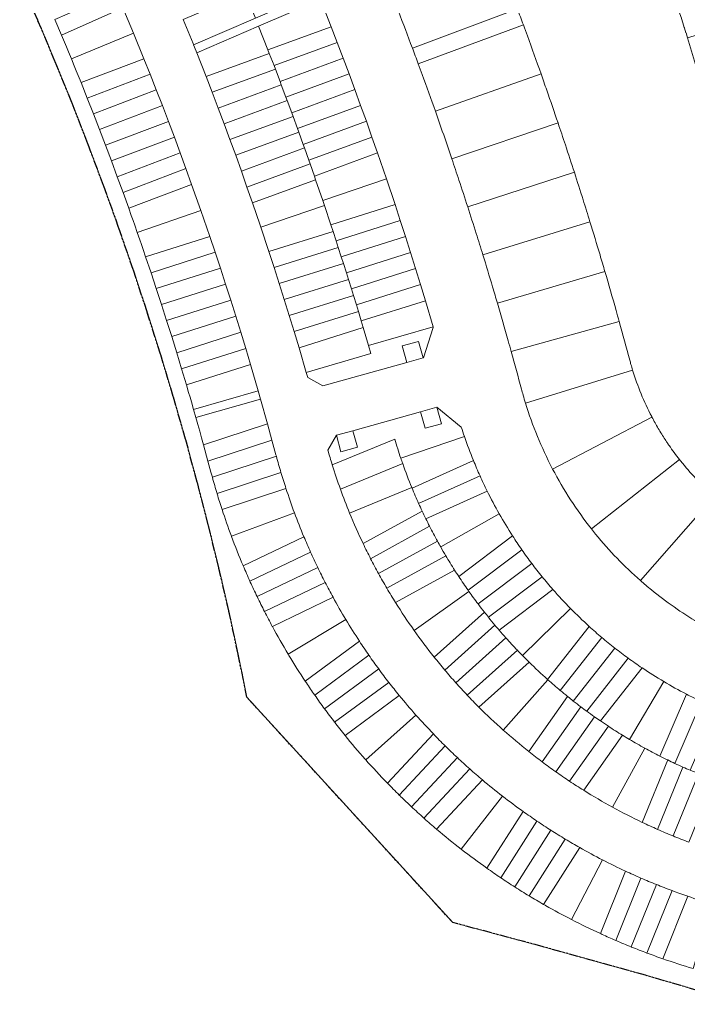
# Model space of a CAD drawing. Header units: centimetres. Extents: x -6122352 to 6876996, y -1694241 to 2592194.
# Drawn here: x -5279747 to -5041158, y -568785 to -217043 of the extents above; entities that cross this region are included whole.
import ezdxf

# ---------------------------------------------------------------- set-up
doc = ezdxf.new("R2010")
doc.units = ezdxf.units.CM
doc.header["$MEASUREMENT"] = 0
doc.linetypes.add('23585-XR-AR-DAMAC PLOT LIMITS$0$PHANTOM2', pattern=[1.25, 0.625, -0.125, 0.125, -0.125, 0.125, -0.125])
for name, color, linetype, lineweight, true_color in [('23585-XR-AR-DAMAC PLOT LIMITS$0$1-End units', 7, 'Continuous', 5, 0xf8991e), ('23585-XR-AR-DAMAC PLOT LIMITS$0$1-Open Space', 7, 'Continuous', 5, 0x90cf5a), ('23585-XR-AR-DAMAC PLOT LIMITS$0$1-Utility', 7, 'Continuous', 5, 0x8db1ff)]:
    doc.layers.add(name, color=color, linetype=linetype, lineweight=lineweight, true_color=true_color)
for name, color, linetype, lineweight in [('23585-XR-AR-DAMAC PLOT LIMITS$0$1-Mid units', 41, 'Continuous', 5), ('23585-XR-AR-DAMAC PLOT LIMITS$0$1-V55', 171, 'Continuous', 5), ('23585-XR-AR-DAMAC PLOT LIMITS$0$1-V75', 142, 'Continuous', 5), ('A-ANNO-TEXT', 3, 'Continuous', 25)]:
    doc.layers.add(name, color=color, linetype=linetype, lineweight=lineweight)
doc.layers.add('23585-XR-AR-DAMAC PLOT LIMITS$0$D-Phase New', color=7, linetype='Continuous', true_color=0x000080)
doc.layers.add('23585-XR-AR-DAMAC PLOT LIMITS$0$PROJECT_LIMIT', color=1, linetype='Continuous')
doc.layers.add('@MI-REF LAYER', color=7, linetype='Continuous')

# ---------------------------------------------------------------- blocks, each defined once
blk = doc.blocks.new('23585-XR-AR-DAMAC PLOT LIMITS')
at = {"layer": '23585-XR-AR-DAMAC PLOT LIMITS$0$1-End units', "color": 251, "true_color": 0x636466}
for points in [[(496448.55, 2768633.87), (496439.45, 2768611.66), (496430.9, 2768614.93), (496438.78, 2768637.61), (496439.42, 2768637.37)], [(496419.52, 2768619.19), (496428.09, 2768615.99), (496420.22, 2768593.31), (496419.72, 2768593.5), (496411.01, 2768596.75), (496418.87, 2768619.43)], [(496439.45, 2768611.66), (496440.69, 2768611.17), (496431.57, 2768588.97), (496423.03, 2768592.25), (496430.9, 2768614.93)], [(496483.87, 2768593.46), (496492.97, 2768615.68), (496501.92, 2768611.77), (496492.26, 2768589.81), (496485.09, 2768592.93)], [(496492.26, 2768589.81), (496501.92, 2768611.77), (496510.76, 2768607.84), (496500.62, 2768586.09), (496494.06, 2768589.01)], [(496485.09, 2768592.93), (496492.26, 2768589.81), (496494.06, 2768589.01), (496484.35, 2768567.06), (496483.73, 2768567.34), (496475.97, 2768570.73)], [(496552.07, 2768588.4), (496541.47, 2768566.87), (496535.49, 2768569.79), (496533.25, 2768570.88), (496543.39, 2768592.63)], [(496494.06, 2768589.01), (496500.62, 2768586.09), (496502.89, 2768585.06), (496492.71, 2768563.33), (496484.35, 2768567.06)], [(496402.65, 2768580.32), (496394.4, 2768557.79), (496391.85, 2768558.71), (496390.09, 2768559.35), (496388.33, 2768559.98), (496385.79, 2768560.9), (496393.43, 2768583.66)], [(496411.85, 2768576.91), (496402.98, 2768554.61), (496400.42, 2768555.56), (496398.69, 2768556.2), (496396.96, 2768556.84), (496394.4, 2768557.79), (496402.65, 2768580.32)], [(496541.47, 2768566.87), (496544.18, 2768565.53), (496533.52, 2768544.02), (496525.31, 2768548.06), (496535.49, 2768569.79)], [(496465.48, 2768555.33), (496456, 2768533.28), (496453.47, 2768534.36), (496451.79, 2768535.07), (496450.1, 2768535.79), (496447.58, 2768536.86), (496456.45, 2768559.17)], [(496474.48, 2768551.41), (496464.39, 2768529.63), (496461.85, 2768530.74), (496460.2, 2768531.46), (496458.54, 2768532.18), (496456, 2768533.28), (496465.48, 2768555.33)], [(496526.84, 2768526.91), (496516.16, 2768505.42), (496513.63, 2768506.67), (496512.06, 2768507.44), (496510.48, 2768508.21), (496507.95, 2768509.46), (496518.04, 2768531.24)], [(496537.75, 2768521.42), (496527.85, 2768499.53), (496525.53, 2768500.71), (496523.35, 2768501.81), (496521.17, 2768502.91), (496518.85, 2768504.08), (496529.53, 2768525.57)]]:
    blk.add_lwpolyline(points, close=True, dxfattribs=at)
for points in [[(496597, 2768566.78), (496589.46, 2768543.98), (496589.32, 2768544.03, -0.012252), (496580.81, 2768547.4, -0.002828), (496578.87, 2768548.24), (496588.5, 2768570.22, 0.014079)], [(496719.74, 2768544.57, -0.00809), (496714.05, 2768542.53, -0.008403), (496708.07, 2768540.61), (496701.1, 2768563.57, 0.014123), (496709.82, 2768566.49)], [(496617.26, 2768560.71), (496611.88, 2768537.32, -0.003149), (496609.59, 2768537.86, -0.008029), (496603.78, 2768539.37, -0.004084), (496600.85, 2768540.21), (496608.39, 2768563.01, 0.014079)], [(496626.28, 2768558.9), (496623.98, 2768534.95, -0.003576), (496621.34, 2768535.39, -0.008037), (496615.44, 2768536.53, -0.00488), (496611.88, 2768537.32), (496617.26, 2768560.71, 0.014123)], [(496708.07, 2768540.61, -0.003889), (496705.28, 2768539.78, -0.008037), (496699.48, 2768538.22, -0.004567), (496696.16, 2768537.42), (496692.23, 2768561.15, 0.014123), (496701.1, 2768563.57)], [(496672.49, 2768533.49, -0.011978), (496663.56, 2768532.81, -0.004514), (496660.19, 2768532.66), (496659.37, 2768556.65, 0.014123), (496668.55, 2768557.22)], [(496660.19, 2768532.66, -0.003523), (496657.56, 2768532.59, -0.008028), (496651.56, 2768532.57, -0.004941), (496647.86, 2768532.65), (496650.17, 2768556.59, 0.014123), (496659.37, 2768556.65)], [(496578.87, 2768548.24, 0.002828), (496580.81, 2768547.4), (496572.52, 2768524.85, -0.010872), (496564.14, 2768528.57), (496572.46, 2768551.19, 0.009453)], [(496589.32, 2768544.03), (496581.04, 2768521.51, -0.010851), (496572.52, 2768524.85), (496580.81, 2768547.4, 0.012252)], [(496589.46, 2768543.98, 0.008029), (496595.12, 2768542.01, 0.004075), (496598.02, 2768541.07), (496592.33, 2768517.71, -0.014124), (496581.04, 2768521.51), (496589.32, 2768544.03)], [(496732.95, 2768523.97, -0.014124), (496721.79, 2768519.81), (496714.05, 2768542.53, 0.00809), (496719.74, 2768544.57, 0.004201), (496722.67, 2768545.7)], [(496721.79, 2768519.81, -0.014124), (496710.41, 2768516.29), (496705.28, 2768539.78, 0.003889), (496708.07, 2768540.61, 0.008403), (496714.05, 2768542.53)], [(496623.98, 2768534.95, 0.008038), (496629.92, 2768534.09), (496630.42, 2768534.02), (496627.42, 2768510.21, -0.014124), (496615.65, 2768512.03), (496621.34, 2768535.39, 0.003576)], [(496635.88, 2768533.41, 0.004945), (496639.56, 2768533.1), (496639.27, 2768509.05, -0.014124), (496627.42, 2768510.21), (496630.42, 2768534.02, 0.007355)], [(496675.15, 2768509.64, -0.014124), (496663.27, 2768508.76), (496663.56, 2768532.81, 0.011978), (496672.49, 2768533.49), (496672.72, 2768533.51)], [(496686.96, 2768511.17, -0.014124), (496675.15, 2768509.64), (496672.72, 2768533.51, 0.007724), (496678.45, 2768534.19, 0.004567), (496681.83, 2768534.67)], [(496783.69, 2768502.11, -0.011253), (496773.78, 2768496.49), (496763.41, 2768518.16, 0.01001), (496771.38, 2768522.71)], [(496567.63, 2768507.07), (496558.61, 2768484.83, -0.009957), (496549.39, 2768488.79), (496549.34, 2768488.81), (496559.23, 2768510.68, 0.009981)], [(496752.13, 2768486.13, -0.011253), (496741.54, 2768481.94), (496733.22, 2768504.45, 0.01001), (496741.76, 2768507.8)], [(496576.2, 2768503.79), (496569.26, 2768480.79), (496569.18, 2768480.81, -0.011046), (496558.72, 2768484.79), (496558.61, 2768484.83), (496567.63, 2768507.07, 0.010014)], [(496741.54, 2768481.94, -0.010461), (496731.53, 2768478.48), (496731.33, 2768478.41), (496730.76, 2768478.23), (496724.55, 2768501.45, 0.01001), (496733.22, 2768504.45)], [(496608.13, 2768494.85), (496603.34, 2768471.33, -0.011253), (496592.23, 2768473.85), (496599.18, 2768496.86, 0.01001)], [(496617.15, 2768493.2), (496614.56, 2768469.31, -0.01075), (496603.84, 2768471.23), (496603.34, 2768471.33), (496608.13, 2768494.85, 0.01001)], [(496707.58, 2768472.03, -0.011154), (496696.49, 2768469.88), (496696.39, 2768469.86), (496692.36, 2768493.52, 0.01001), (496701.37, 2768495.24)], [(496650.18, 2768490.28), (496649.8, 2768466.28), (496649.59, 2768466.29), (496649.56, 2768466.29, -0.011016), (496638.41, 2768466.72), (496641.01, 2768490.61, 0.01001)], [(496661.19, 2768466.36, -0.011253), (496649.8, 2768466.28), (496650.18, 2768490.28, 0.01001), (496659.36, 2768490.32)], [(496696.39, 2768469.86, -0.011105), (496685.27, 2768468.21), (496685.12, 2768468.2), (496683.29, 2768492.16, 0.01001), (496692.36, 2768493.52)]]:
    blk.add_lwpolyline(points, format="xyb", close=True, dxfattribs=at)
at = {"layer": '23585-XR-AR-DAMAC PLOT LIMITS$0$1-Mid units', "color": 251, "true_color": 0x636466}
for points in [[(496439.45, 2768611.66), (496448.55, 2768633.87), (496454.14, 2768631.69), (496445.04, 2768609.47), (496440.69, 2768611.17)], [(496446.28, 2768608.99), (496445.04, 2768609.47), (496454.14, 2768631.69), (496459.71, 2768629.48), (496450.62, 2768607.27)], [(496450.62, 2768607.27), (496459.71, 2768629.48), (496465.28, 2768627.24), (496456.19, 2768605.03), (496451.86, 2768606.77)], [(496456.19, 2768605.03), (496465.28, 2768627.24), (496470.84, 2768624.98), (496461.74, 2768602.77), (496457.42, 2768604.53)], [(496461.74, 2768602.77), (496470.84, 2768624.98), (496476.39, 2768622.69), (496467.29, 2768600.48), (496462.98, 2768602.26)], [(496467.29, 2768600.48), (496476.39, 2768622.69), (496481.92, 2768620.38), (496472.83, 2768598.17), (496468.52, 2768599.97)], [(496472.83, 2768598.17), (496481.92, 2768620.38), (496487.45, 2768618.04), (496478.35, 2768595.83), (496474.06, 2768597.65)], [(496478.35, 2768595.83), (496487.45, 2768618.04), (496492.97, 2768615.68), (496483.87, 2768593.46), (496479.58, 2768595.31)], [(496437.16, 2768586.78), (496431.57, 2768588.97), (496440.69, 2768611.17), (496445.04, 2768609.47), (496446.28, 2768608.99)], [(496442.74, 2768584.57), (496437.16, 2768586.78), (496446.28, 2768608.99), (496450.62, 2768607.27), (496451.86, 2768606.77)], [(496451.86, 2768606.77), (496456.19, 2768605.03), (496457.42, 2768604.53), (496448.3, 2768582.33), (496442.74, 2768584.57)], [(496500.62, 2768586.09), (496510.76, 2768607.84), (496516.23, 2768605.37), (496506.09, 2768583.62), (496502.89, 2768585.06)], [(496457.42, 2768604.53), (496461.74, 2768602.77), (496462.98, 2768602.26), (496453.86, 2768580.06), (496448.3, 2768582.33)], [(496506.09, 2768583.62), (496516.23, 2768605.37), (496521.68, 2768602.87), (496511.54, 2768581.12), (496508.36, 2768582.58)], [(496511.54, 2768581.12), (496521.68, 2768602.87), (496527.13, 2768600.35), (496516.99, 2768578.6), (496513.81, 2768580.08)], [(496462.98, 2768602.26), (496467.29, 2768600.48), (496468.52, 2768599.97), (496459.4, 2768577.77), (496453.86, 2768580.06)], [(496468.52, 2768599.97), (496472.83, 2768598.17), (496474.06, 2768597.65), (496464.94, 2768575.45), (496459.4, 2768577.77)], [(496516.99, 2768578.6), (496527.13, 2768600.35), (496532.56, 2768597.8), (496522.42, 2768576.05), (496519.25, 2768577.54)], [(496474.06, 2768597.65), (496478.35, 2768595.83), (496479.58, 2768595.31), (496470.46, 2768573.1), (496464.94, 2768575.45)], [(496522.42, 2768576.05), (496532.56, 2768597.8), (496537.98, 2768595.23), (496527.84, 2768573.48), (496524.67, 2768574.98)], [(496479.58, 2768595.31), (496483.87, 2768593.46), (496485.09, 2768592.93), (496475.97, 2768570.73), (496470.46, 2768573.1)], [(496527.84, 2768573.48), (496537.98, 2768595.23), (496543.39, 2768592.63), (496533.25, 2768570.88), (496530.09, 2768572.4)], [(496393.43, 2768583.66), (496385.79, 2768560.9), (496380.13, 2768562.91), (496387.77, 2768585.67)], [(496502.89, 2768585.06), (496506.09, 2768583.62), (496508.36, 2768582.58), (496498.17, 2768560.85), (496492.71, 2768563.33)], [(496508.36, 2768582.58), (496511.54, 2768581.12), (496513.81, 2768580.08), (496503.63, 2768558.34), (496498.17, 2768560.85)], [(496513.81, 2768580.08), (496516.99, 2768578.6), (496519.25, 2768577.54), (496509.06, 2768555.81), (496503.63, 2768558.34)], [(496417.47, 2768574.79), (496408.59, 2768552.49), (496402.98, 2768554.61), (496411.85, 2768576.91)], [(496423.07, 2768572.64), (496414.19, 2768550.34), (496408.59, 2768552.49), (496417.47, 2768574.79)], [(496519.25, 2768577.54), (496522.42, 2768576.05), (496524.67, 2768574.98), (496514.49, 2768553.25), (496509.06, 2768555.81)], [(496524.67, 2768574.98), (496527.84, 2768573.48), (496530.09, 2768572.4), (496519.91, 2768550.67), (496514.49, 2768553.25)], [(496428.66, 2768570.46), (496419.79, 2768548.16), (496414.19, 2768550.34), (496423.07, 2768572.64)], [(496530.09, 2768572.4), (496533.25, 2768570.88), (496535.49, 2768569.79), (496525.31, 2768548.06), (496519.91, 2768550.67)], [(496434.24, 2768568.26), (496425.37, 2768545.96), (496419.79, 2768548.16), (496428.66, 2768570.46)], [(496439.81, 2768566.03), (496430.93, 2768543.72), (496425.37, 2768545.96), (496434.24, 2768568.26)], [(496445.37, 2768563.77), (496436.49, 2768541.46), (496430.93, 2768543.72), (496439.81, 2768566.03)], [(496450.92, 2768561.48), (496442.04, 2768539.18), (496436.49, 2768541.46), (496445.37, 2768563.77)], [(496456.45, 2768559.17), (496447.58, 2768536.86), (496442.04, 2768539.18), (496450.92, 2768561.48)], [(496479.97, 2768548.99), (496469.88, 2768527.2), (496464.39, 2768529.63), (496474.48, 2768551.41)], [(496485.44, 2768546.53), (496475.36, 2768524.75), (496469.88, 2768527.2), (496479.97, 2768548.99)], [(496490.91, 2768544.05), (496480.82, 2768522.27), (496475.36, 2768524.75), (496485.44, 2768546.53)], [(496496.36, 2768541.54), (496486.27, 2768519.76), (496480.82, 2768522.27), (496490.91, 2768544.05)], [(496501.8, 2768539.01), (496491.71, 2768517.23), (496486.27, 2768519.76), (496496.36, 2768541.54)], [(496507.22, 2768536.45), (496497.14, 2768514.66), (496491.71, 2768517.23), (496501.8, 2768539.01)], [(496512.64, 2768533.86), (496502.55, 2768512.08), (496497.14, 2768514.66), (496507.22, 2768536.45)], [(496518.04, 2768531.24), (496507.95, 2768509.46), (496502.55, 2768512.08), (496512.64, 2768533.86)], [(496543.1, 2768518.68), (496533.19, 2768496.78), (496527.85, 2768499.53), (496537.75, 2768521.42)], [(496548.43, 2768515.92), (496538.53, 2768494.02), (496536.82, 2768494.9), (496533.19, 2768496.78), (496543.1, 2768518.68), (496547.91, 2768516.19)]]:
    blk.add_lwpolyline(points, close=True, dxfattribs=at)
for points in [[(496730.83, 2768549.17, -0.003827), (496728.22, 2768548.01, -0.004201), (496725.32, 2768546.78), (496715.43, 2768568.66, 0.009213), (496720.94, 2768571.03)], [(496725.32, 2768546.78, -0.003836), (496722.67, 2768545.7, -0.004201), (496719.74, 2768544.57), (496709.82, 2768566.49, 0.009226), (496715.43, 2768568.66)], [(496602.66, 2768564.79), (496595.12, 2768542.01, -0.008029), (496589.46, 2768543.98), (496597, 2768566.78, 0.009214)], [(496608.39, 2768563.01), (496600.85, 2768540.21, -0.003954), (496598.02, 2768541.07, -0.004075), (496595.12, 2768542.01), (496602.66, 2768564.79, 0.009213)], [(496696.16, 2768537.42, -0.003462), (496693.64, 2768536.85, -0.004576), (496690.29, 2768536.15), (496686.36, 2768559.84, 0.009225), (496692.23, 2768561.15)], [(496632.22, 2768557.99), (496629.92, 2768534.09, -0.008038), (496623.98, 2768534.95), (496626.28, 2768558.9, 0.009226)], [(496638.19, 2768557.3), (496635.88, 2768533.41, -0.007355), (496630.42, 2768534.02), (496629.92, 2768534.09), (496632.22, 2768557.99, 0.009213)], [(496644.17, 2768556.84), (496641.86, 2768532.93, -0.00309), (496639.56, 2768533.1, -0.004945), (496635.88, 2768533.41), (496638.19, 2768557.3, 0.009213)], [(496678.45, 2768534.19, -0.007724), (496672.72, 2768533.51), (496672.49, 2768533.49), (496668.55, 2768557.22, 0.009226), (496674.52, 2768557.88)], [(496684.39, 2768535.07, -0.003461), (496681.83, 2768534.67, -0.004567), (496678.45, 2768534.19), (496674.52, 2768557.88, 0.009213), (496680.46, 2768558.75)], [(496690.29, 2768536.15, -0.003453), (496687.76, 2768535.66, -0.004575), (496684.39, 2768535.07), (496680.46, 2768558.75, 0.009214), (496686.36, 2768559.84)], [(496650.17, 2768556.59), (496647.86, 2768532.65, -0.003088), (496645.56, 2768532.73, -0.004953), (496641.86, 2768532.93), (496644.17, 2768556.84, 0.009226)], [(496743.94, 2768528.79, -0.007115), (496738.48, 2768526.3), (496728.22, 2768548.01, 0.003827), (496730.83, 2768549.17, 0.004201), (496733.68, 2768550.49)], [(496749.33, 2768531.43, -0.007115), (496743.94, 2768528.79), (496733.68, 2768550.49, 0.003828), (496736.26, 2768551.73, 0.004201), (496739.06, 2768553.14)], [(496738.48, 2768526.3, -0.007121), (496732.95, 2768523.97), (496722.67, 2768545.7, 0.003836), (496725.32, 2768546.78, 0.004201), (496728.22, 2768548.01)], [(496600.85, 2768540.21, 0.004084), (496603.78, 2768539.37), (496598.1, 2768516.04, -0.007121), (496592.33, 2768517.71), (496598.02, 2768541.07, 0.003954)], [(496609.59, 2768537.86), (496603.91, 2768514.54, -0.007115), (496598.1, 2768516.04), (496603.78, 2768539.37, 0.008029)], [(496710.41, 2768516.29, -0.007121), (496704.6, 2768514.76), (496699.48, 2768538.22, 0.008037), (496705.28, 2768539.78)], [(496611.88, 2768537.32, 0.00488), (496615.44, 2768536.53), (496609.76, 2768513.2, -0.007115), (496603.91, 2768514.54), (496609.59, 2768537.86, 0.003149)], [(496621.34, 2768535.39), (496615.65, 2768512.03, -0.007121), (496609.76, 2768513.2), (496615.44, 2768536.53, 0.008037)], [(496698.76, 2768513.4, -0.007115), (496692.88, 2768512.2), (496687.76, 2768535.66, 0.003453), (496690.29, 2768536.15, 0.004576), (496693.64, 2768536.85)], [(496704.6, 2768514.76, -0.007115), (496698.76, 2768513.4), (496693.64, 2768536.85, 0.003462), (496696.16, 2768537.42, 0.004567), (496699.48, 2768538.22)], [(496641.86, 2768532.93, 0.004953), (496645.56, 2768532.73), (496645.27, 2768508.73, -0.007121), (496639.27, 2768509.05), (496639.56, 2768533.1, 0.00309)], [(496647.86, 2768532.65, 0.004941), (496651.56, 2768532.57), (496651.27, 2768508.57, -0.007115), (496645.27, 2768508.73), (496645.56, 2768532.73, 0.003088)], [(496657.27, 2768508.58, -0.007115), (496651.27, 2768508.57), (496651.56, 2768532.57, 0.008028), (496657.56, 2768532.59)], [(496663.27, 2768508.76, -0.007121), (496657.27, 2768508.58), (496657.56, 2768532.59, 0.003523), (496660.19, 2768532.66, 0.004514), (496663.56, 2768532.81)], [(496692.88, 2768512.2, -0.007121), (496686.96, 2768511.17), (496681.83, 2768534.67, 0.003461), (496684.39, 2768535.07, 0.004575), (496687.76, 2768535.66)], [(496553.8, 2768513.23), (496543.91, 2768491.35, -0.005929), (496538.53, 2768494.02), (496548.43, 2768515.92, 0.006554)], [(496768.46, 2768493.7, -0.005803), (496763.19, 2768491.1), (496763.08, 2768491.05), (496752.72, 2768512.7, 0.006547), (496758.1, 2768515.36)], [(496773.78, 2768496.49, -0.005811), (496768.57, 2768493.76), (496768.46, 2768493.7), (496758.1, 2768515.36, 0.006551), (496763.41, 2768518.16)], [(496559.23, 2768510.68), (496549.34, 2768488.81, -0.005926), (496543.99, 2768491.31), (496543.91, 2768491.35), (496553.8, 2768513.23, 0.00655)], [(496763.08, 2768491.05, -0.005759), (496757.79, 2768488.59), (496757.64, 2768488.52), (496747.27, 2768510.18, 0.006547), (496752.72, 2768512.7)], [(496757.64, 2768488.52, -0.005275), (496752.74, 2768486.38), (496752.39, 2768486.24), (496752.13, 2768486.13), (496741.76, 2768507.8, 0.006551), (496747.27, 2768510.18)], [(496581.88, 2768501.83), (496574.94, 2768478.85, -0.005929), (496569.26, 2768480.79), (496576.2, 2768503.79, 0.006554)], [(496587.6, 2768500.03), (496580.66, 2768477.05, -0.005629), (496575.22, 2768478.76), (496574.94, 2768478.85), (496581.88, 2768501.83, 0.006547)], [(496730.76, 2768478.23, -0.005929), (496725.07, 2768476.49), (496725.02, 2768476.47), (496718.82, 2768499.67, 0.006551), (496724.55, 2768501.45)], [(496593.37, 2768498.37), (496586.44, 2768475.38, -0.005717), (496580.87, 2768476.99), (496580.66, 2768477.05), (496587.6, 2768500.03, 0.006547)], [(496599.18, 2768496.86), (496592.23, 2768473.85), (496592.2, 2768473.86, -0.005929), (496586.44, 2768475.38), (496593.37, 2768498.37, 0.006552)], [(496719.24, 2768474.85, -0.005926), (496713.42, 2768473.37), (496707.23, 2768496.57, 0.006547), (496713.04, 2768498.04)], [(496725.02, 2768476.47, -0.005926), (496719.24, 2768474.85), (496713.04, 2768498.04, 0.006547), (496718.82, 2768499.67)], [(496713.42, 2768473.37, -0.005929), (496707.58, 2768472.03), (496701.37, 2768495.24, 0.006551), (496707.23, 2768496.57)], [(496623.09, 2768492.32), (496620.5, 2768468.45, -0.005187), (496615.3, 2768469.2), (496614.56, 2768469.31), (496617.15, 2768493.2, 0.006551)], [(496629.05, 2768491.59), (496626.46, 2768467.73, -0.005926), (496620.58, 2768468.44), (496620.5, 2768468.45), (496623.09, 2768492.32, 0.006547)], [(496635.02, 2768491.02), (496632.43, 2768467.16, -0.005926), (496626.49, 2768467.73), (496626.46, 2768467.73), (496629.05, 2768491.59, 0.006547)], [(496641.01, 2768490.61), (496638.41, 2768466.72, -0.005929), (496632.48, 2768467.15), (496632.43, 2768467.16), (496635.02, 2768491.02, 0.006551)], [(496667.19, 2768466.61, -0.005929), (496661.19, 2768466.36), (496659.36, 2768490.32, 0.006551), (496665.36, 2768490.54)], [(496673.18, 2768466.99, -0.005079), (496668.05, 2768466.65), (496667.78, 2768466.64), (496667.19, 2768466.61), (496665.36, 2768490.54, 0.006547), (496671.34, 2768490.92)], [(496679.16, 2768467.52, -0.005926), (496673.18, 2768466.99), (496671.34, 2768490.92, 0.006547), (496677.32, 2768491.46)], [(496685.12, 2768468.2, -0.005779), (496679.31, 2768467.54), (496679.16, 2768467.52), (496677.32, 2768491.46, 0.006551), (496683.29, 2768492.16)]]:
    blk.add_lwpolyline(points, format="xyb", close=True, dxfattribs=at)
at = {"layer": '23585-XR-AR-DAMAC PLOT LIMITS$0$1-Open Space', "color": 251, "true_color": 0x636466}
for points in [[(496530.83, 2768728.07), (496532.35, 2768727.37), (496533.9, 2768726.65), (496533.98, 2768726.62), (496534.12, 2768726.55), (496535.68, 2768725.82), (496535.74, 2768725.79), (496537.37, 2768725.01, -0.011112), (496555.21, 2768715.97, -0.003967)], [(496664.52, 2768621.54, -0.041593), (496648.16, 2768621.12, -0.004393), (496646.44, 2768621.23, -0.015851), (496640.23, 2768621.89, -0.001585), (496639.61, 2768621.98, -0.001585), (496638.99, 2768622.07, -0.001585), (496638.38, 2768622.17, -0.001585), (496637.76, 2768622.27, -0.011888), (496633.16, 2768623.14, -0.011888), (496628.61, 2768624.23), (496628.41, 2768624.28, -0.045479), (496611.63, 2768630.44, -0.005421), (496609.71, 2768631.38, -0.004008), (496608.31, 2768632.09, 0.002626), (496595.6, 2768638.63, 0.00076), (496591.91, 2768640.49, 0.002648), (496579.01, 2768646.91, 0.00114), (496573.44, 2768649.63, 0.002269), (496562.31, 2768654.97, 0.001518), (496554.84, 2768658.48, 0.001891), (496545.5, 2768662.8, 0.001896), (496536.1, 2768667.05, 0.001512), (496528.58, 2768670.4, 0.002276), (496517.23, 2768675.34, 0.001134), (496511.56, 2768677.77, 0.002653), (496498.24, 2768683.34), (496495.47, 2768684.48), (496494.44, 2768684.9, 0.001136), (496488.72, 2768687.23, 0.002652)], [(496380.13, 2768562.91), (496385.79, 2768560.9), (496388.33, 2768559.98), (496390.09, 2768559.35), (496391.85, 2768558.71), (496394.4, 2768557.79), (496396.96, 2768556.84), (496398.69, 2768556.2), (496400.42, 2768555.56), (496402.98, 2768554.61), (496408.59, 2768552.49), (496414.19, 2768550.34), (496419.79, 2768548.16), (496425.37, 2768545.96), (496430.93, 2768543.72), (496436.49, 2768541.46), (496442.04, 2768539.18), (496447.58, 2768536.86), (496450.1, 2768535.79), (496451.79, 2768535.07), (496453.47, 2768534.36), (496456, 2768533.28), (496458.54, 2768532.18), (496460.2, 2768531.46), (496461.85, 2768530.74), (496464.39, 2768529.63), (496469.88, 2768527.2), (496475.36, 2768524.75), (496480.82, 2768522.27), (496486.27, 2768519.76), (496491.71, 2768517.23), (496497.14, 2768514.66), (496502.55, 2768512.08), (496507.95, 2768509.46), (496510.48, 2768508.21), (496512.06, 2768507.44), (496513.63, 2768506.67), (496516.16, 2768505.42), (496518.85, 2768504.08), (496521.17, 2768502.91), (496523.35, 2768501.81), (496525.53, 2768500.71), (496527.85, 2768499.53), (496533.19, 2768496.78), (496536.82, 2768494.9), (496538.53, 2768494.02, 0.005929), (496543.91, 2768491.35), (496543.99, 2768491.31, 0.005926), (496549.34, 2768488.81), (496549.39, 2768488.79, 0.009957), (496558.61, 2768484.83), (496558.72, 2768484.79, 0.011046), (496569.18, 2768480.81), (496569.26, 2768480.79, 0.005929), (496574.94, 2768478.85), (496575.22, 2768478.76, 0.005629), (496580.66, 2768477.05), (496580.87, 2768476.99, 0.005717), (496586.44, 2768475.38, 0.005929), (496592.2, 2768473.86), (496592.23, 2768473.85, 0.011253), (496603.34, 2768471.33), (496603.84, 2768471.23, 0.01075), (496614.56, 2768469.31), (496615.3, 2768469.2, 0.005187), (496620.5, 2768468.45), (496620.58, 2768468.44, 0.005926), (496626.46, 2768467.73), (496626.49, 2768467.73, 0.005926), (496632.43, 2768467.16), (496632.48, 2768467.15, 0.005929), (496638.41, 2768466.72, 0.011016), (496649.56, 2768466.29), (496649.59, 2768466.29), (496649.8, 2768466.28, 0.011253), (496661.19, 2768466.36, 0.005929), (496667.19, 2768466.61), (496667.78, 2768466.64), (496668.05, 2768466.65, 0.005079), (496673.18, 2768466.99, 0.005926), (496679.16, 2768467.52), (496679.31, 2768467.54, 0.005779), (496685.12, 2768468.2), (496685.27, 2768468.21, 0.011105), (496696.39, 2768469.86), (496696.49, 2768469.88, 0.011154), (496707.58, 2768472.03, 0.005929), (496713.42, 2768473.37, 0.005926), (496719.24, 2768474.85, 0.005926), (496725.02, 2768476.47), (496725.07, 2768476.49, 0.005929), (496730.76, 2768478.23), (496731.33, 2768478.41), (496731.53, 2768478.48, 0.010461), (496741.54, 2768481.94, 0.011253), (496752.13, 2768486.13), (496752.39, 2768486.24), (496752.74, 2768486.38, 0.005275), (496757.64, 2768488.52), (496757.79, 2768488.59, 0.005759), (496763.08, 2768491.05), (496763.19, 2768491.1, 0.005803), (496768.46, 2768493.7), (496768.57, 2768493.76, 0.005811), (496773.78, 2768496.49, 0.011253), (496783.69, 2768502.11)]]:
    blk.add_lwpolyline(points, format="xyb", dxfattribs=at)
for points in [[(496494.44, 2768684.9), (496479.31, 2768647.88, 0.001136), (496473.75, 2768650.14), (496488.72, 2768687.23, -0.001136)], [(496588.5, 2768570.22), (496578.87, 2768548.24, -0.009453), (496572.46, 2768551.19), (496564.14, 2768528.57, -0.00641), (496559.27, 2768530.93), (496557.35, 2768536.79), (496562.79, 2768534.02), (496565.55, 2768539.46), (496560.11, 2768542.22), (496571.45, 2768564.56), (496576.89, 2768561.8), (496579.65, 2768567.24), (496574.21, 2768570), (496585.29, 2768571.66, 0.005398)]]:
    blk.add_lwpolyline(points, format="xyb", close=True, dxfattribs=at)
blk.add_lwpolyline([(496806.57, 2768507.77), (496773.95, 2768487.93), (496741.53, 2768467.75), (496713.61, 2768449.96), (496604.75, 2768450.08), (496591.26, 2768458.18), (496577.65, 2768466.11), (496563.92, 2768473.88), (496550.08, 2768481.47), (496536.12, 2768488.89), (496522.05, 2768496.13), (496507.87, 2768503.19), (496493.59, 2768510.07), (496479.21, 2768516.76), (496464.74, 2768523.27), (496450.17, 2768529.59), (496435.51, 2768535.71), (496420.77, 2768541.65), (496405.95, 2768547.39), (496391.05, 2768552.93), (496376.07, 2768558.28), (496361.03, 2768563.43)], dxfattribs=at)
for points in [[(496438.78, 2768637.61), (496430.9, 2768614.93), (496423.03, 2768592.25), (496422.42, 2768592.48), (496420.22, 2768593.31), (496428.09, 2768615.99), (496435.97, 2768638.67), (496436.55, 2768638.45), (496438.66, 2768637.66)], [(496557.89, 2768578.29), (496552.45, 2768581.04), (496549.69, 2768575.61), (496555.13, 2768572.85), (496541.04, 2768545.1), (496535.23, 2768543.17), (496533.52, 2768544.02), (496544.18, 2768565.53), (496541.47, 2768566.87), (496552.07, 2768588.4), (496552.38, 2768588.24), (496557.93, 2768578.36)], [(496529.53, 2768525.57), (496518.85, 2768504.08), (496516.16, 2768505.42), (496526.84, 2768526.91)]]:
    blk.add_lwpolyline(points, close=True, dxfattribs=at)
at = {"layer": '23585-XR-AR-DAMAC PLOT LIMITS$0$1-Utility', "color": 251, "true_color": 0x636466}
for points in [[(496557.89, 2768578.29), (496555.13, 2768572.85), (496549.69, 2768575.61), (496552.45, 2768581.04)], [(496571.45, 2768564.56), (496574.21, 2768570), (496579.65, 2768567.24), (496576.89, 2768561.8)], [(496557.35, 2768536.79), (496560.11, 2768542.22), (496565.55, 2768539.46), (496562.79, 2768534.02)]]:
    blk.add_lwpolyline(points, close=True, dxfattribs=at)
at = {"layer": '23585-XR-AR-DAMAC PLOT LIMITS$0$1-V55', "color": 251, "true_color": 0x636466}
for points in [[(496488.72, 2768687.23), (496473.75, 2768650.14, 0.002652), (496460.73, 2768655.31, 0.000757), (496457.01, 2768656.76), (496471.47, 2768694.05, -0.000757), (496475.31, 2768692.56, -0.002652)], [(496511.56, 2768677.77), (496495.92, 2768640.95, 0.002637), (496483.07, 2768646.33), (496480.3, 2768647.47), (496479.31, 2768647.88), (496494.44, 2768684.9), (496495.47, 2768684.48), (496498.24, 2768683.34, -0.002653)], [(496528.58, 2768670.4), (496512.44, 2768633.8, 0.002275), (496501.43, 2768638.6, 0.001134), (496495.92, 2768640.95), (496511.56, 2768677.77, -0.001134), (496517.23, 2768675.34, -0.002276)], [(496545.5, 2768662.8), (496528.86, 2768626.43, 0.001896), (496519.74, 2768630.56, 0.001512), (496512.44, 2768633.8), (496528.58, 2768670.4, -0.001512), (496536.1, 2768667.05, -0.001896)], [(496562.31, 2768654.97), (496545.18, 2768618.83, 0.001518), (496537.93, 2768622.24, 0.001891), (496528.86, 2768626.43), (496545.5, 2768662.8, -0.001891), (496554.84, 2768658.48, -0.001518)], [(496579.01, 2768646.91), (496561.39, 2768611.01, 0.001139), (496555.98, 2768613.65, 0.00227), (496545.18, 2768618.83), (496562.31, 2768654.97, -0.002269), (496573.44, 2768649.63, -0.00114)], [(496595.6, 2768638.63), (496577.5, 2768602.97, 0.00076), (496573.91, 2768604.78, 0.002648), (496561.39, 2768611.01), (496579.01, 2768646.91, -0.002648), (496591.91, 2768640.49, -0.00076)], [(496611.63, 2768630.44), (496594.5, 2768594.3, -0.005421), (496591.8, 2768595.61, -0.003987), (496589.83, 2768596.62, 0.002628), (496577.5, 2768602.97), (496595.6, 2768638.63, -0.002626), (496608.31, 2768632.09, 0.004008), (496609.71, 2768631.38, 0.005421)], [(496628.61, 2768624.23), (496618.37, 2768585.56), (496618.1, 2768585.64, -0.045485), (496594.5, 2768594.3), (496611.63, 2768630.44, 0.045479), (496628.41, 2768624.28)], [(496646.44, 2768621.23), (496643.44, 2768581.34, -0.046), (496618.37, 2768585.56), (496628.61, 2768624.23, 0.011888), (496633.16, 2768623.14, 0.011888), (496637.76, 2768622.27, 0.001585), (496638.38, 2768622.17, 0.001585), (496638.99, 2768622.07, 0.001585), (496639.61, 2768621.98, 0.001585), (496640.23, 2768621.89, 0.015851)], [(496693.77, 2768586.84, -0.036683), (496673.97, 2768582.43, -0.009301), (496668.86, 2768581.77), (496664.52, 2768621.54, 0.009299), (496668.14, 2768622, 0.036683), (496682.22, 2768625.14)], [(496668.86, 2768581.77, -0.041598), (496645.87, 2768581.18, -0.004393), (496643.44, 2768581.34), (496646.44, 2768621.23, 0.004393), (496648.16, 2768621.12, 0.041593), (496664.52, 2768621.54)]]:
    blk.add_lwpolyline(points, format="xyb", close=True, dxfattribs=at)
at = {"layer": '23585-XR-AR-DAMAC PLOT LIMITS$0$1-V75', "color": 251, "true_color": 0x636466}
for points in [[(496558.97, 2768770.11), (496537.37, 2768725.01), (496535.74, 2768725.79), (496535.68, 2768725.82), (496534.12, 2768726.55), (496533.98, 2768726.62), (496533.9, 2768726.65), (496532.35, 2768727.37), (496530.83, 2768728.07), (496530.78, 2768728.1), (496529.2, 2768728.82), (496527.44, 2768729.61), (496525.85, 2768730.33), (496525.81, 2768730.34), (496524.2, 2768731.06), (496522.64, 2768731.74), (496522.59, 2768731.77), (496522.48, 2768731.81), (496520.86, 2768732.51), (496520.82, 2768732.53), (496519.14, 2768733.25), (496538.42, 2768779.39, -0.011279)], [(496578.8, 2768760.07), (496555.21, 2768715.97, 0.011112), (496537.37, 2768725.01), (496558.97, 2768770.11, -0.011112)]]:
    blk.add_lwpolyline(points, format="xyb", close=True, dxfattribs=at)
at = {"layer": '23585-XR-AR-DAMAC PLOT LIMITS$0$D-Phase New', "color": 8, "const_width": 0.1}
blk.add_lwpolyline([(496361.03, 2768563.43), (496376.07, 2768558.28), (496391.05, 2768552.93), (496405.95, 2768547.39), (496420.77, 2768541.65), (496435.51, 2768535.71), (496450.17, 2768529.59), (496464.74, 2768523.27), (496479.21, 2768516.76), (496493.59, 2768510.07), (496507.87, 2768503.19), (496522.05, 2768496.13), (496536.12, 2768488.89), (496550.08, 2768481.47), (496563.92, 2768473.88), (496577.65, 2768466.11), (496591.26, 2768458.18), (496604.75, 2768450.08), (496713.6, 2768449.95), (496741.53, 2768467.74), (496773.94, 2768487.92), (496806.57, 2768507.76)], dxfattribs=at)
at = {"layer": '23585-XR-AR-DAMAC PLOT LIMITS$0$PROJECT_LIMIT', "linetype": '23585-XR-AR-DAMAC PLOT LIMITS$0$PHANTOM2', "ltscale": 5}
blk.add_lwpolyline([(496806.57, 2768507.76), (496773.94, 2768487.92), (496741.53, 2768467.74), (496713.6, 2768449.95), (496604.75, 2768450.08), (496591.26, 2768458.18), (496577.65, 2768466.11), (496563.92, 2768473.88), (496550.08, 2768481.47), (496536.12, 2768488.89), (496522.05, 2768496.13), (496507.87, 2768503.19), (496493.59, 2768510.07), (496479.21, 2768516.76), (496464.74, 2768523.27), (496450.17, 2768529.59), (496435.51, 2768535.71), (496420.77, 2768541.65), (496405.95, 2768547.39), (496391.05, 2768552.93), (496376.07, 2768558.28), (496361.03, 2768563.43)], dxfattribs=at)
blk = doc.blocks.new('A$Cf093b529')
at = {"layer": 'A-ANNO-TEXT'}
blk.add_blockref('23585-XR-AR-DAMAC PLOT LIMITS', (-495391.99, -2768603.44), dxfattribs=at)

msp = doc.modelspace()

# ---------------------------------------------------------------- block references
at = {"layer": '@MI-REF LAYER', "xscale": 999.9999999999999, "yscale": 999.9999999999999, "zscale": 999.9999999999999, "rotation": 312.4882903633292}
msp.add_blockref('A$Cf093b529', (-5904718.73535, 539022.72011), dxfattribs=at)

doc.saveas('drawing.dxf')
